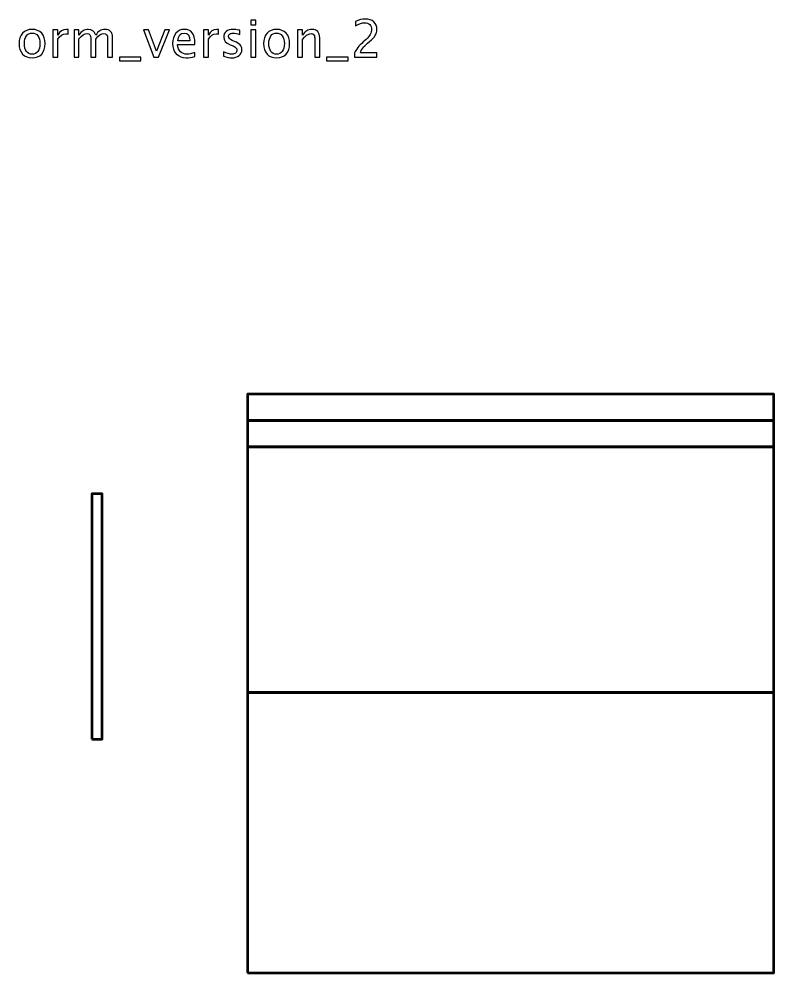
# Model space of a CAD drawing. Header units: centimetres. Extents: x -278 to 212, y -227 to 148.
# Drawn here: x 78.9 to 208, y -16 to 147.2 of the extents above; entities that cross this region are included whole.
import ezdxf

# ---------------------------------------------------------------- set-up
doc = ezdxf.new("R2010")
doc.units = ezdxf.units.CM
doc.header["$MEASUREMENT"] = 0
doc.layers.add('Layer 1', color=7, linetype='Continuous')

msp = doc.modelspace()

# ---------------------------------------------------------------- linework, layer by layer
at = {"layer": 'Layer 1', "color": 202, "lineweight": 53}
for points in [[(117.99998, 78.49999), (207.99996, 78.49999), (207.99996, 82.99999), (117.99998, 82.99999), (117.99998, 78.49999)], [(117.99998, 73.99999), (207.99996, 73.99999), (207.99996, 78.49999), (117.99998, 78.49999), (117.99998, 73.99999)], [(117.99998, 31.99999), (207.99996, 31.99999), (207.99996, 73.99999), (117.99998, 73.99999), (117.99998, 31.99999)], [(91.35, 24), (93.15, 24), (93.15, 66), (91.35, 66), (91.35, 24)], [(117.99998, -16.00001), (207.99996, -16.00001), (207.99996, 31.99999), (117.99998, 31.99999), (117.99998, -16.00001)]]:
    msp.add_lwpolyline(points, close=True, dxfattribs=at)
at = {"layer": 'Layer 1'}
for points, knots in [([(118.55257, 146.20023), (118.55257, 146.20023), (118.55257, 147.0469), (118.55257, 147.0469), (118.55257, 147.0469), (118.55257, 147.0469), (119.39923, 147.0469), (119.39923, 147.0469), (119.39923, 147.0469), (119.39923, 147.0469), (119.39923, 146.20023), (119.39923, 146.20023), (119.39923, 146.20023), (119.39923, 146.20023), (118.55257, 146.20023), (118.55257, 146.20023)], [0, 0, 0, 0, 0.2, 0.2, 0.2, 0.2, 0.4, 0.4, 0.4, 0.4, 0.6, 0.6, 0.6, 0.6, 1, 1, 1, 1]), ([(136.28846, 140.67044), (136.28846, 140.67044), (136.28846, 141.41127), (136.28846, 141.41127), (136.28846, 141.41127), (136.53541, 141.98895), (137.03371, 142.61954), (137.78483, 143.3001), (137.78483, 143.3001), (137.78483, 143.3001), (138.2699, 143.7352), (138.2699, 143.7352), (138.2699, 143.7352), (138.89461, 144.30258), (139.2077, 144.86408), (139.2077, 145.42265), (139.2077, 145.42265), (139.2077, 145.77984), (139.10039, 146.05912), (138.88726, 146.26343), (138.88726, 146.26343), (138.67412, 146.46775), (138.37867, 146.57065), (138.00384, 146.57065), (138.00384, 146.57065), (137.56581, 146.57065), (137.04694, 146.40308), (136.44721, 146.06794), (136.44721, 146.06794), (136.44721, 146.06794), (136.44721, 146.80877), (136.44721, 146.80877), (136.44721, 146.80877), (137.01313, 147.07335), (137.5761, 147.20564), (138.13761, 147.20564), (138.13761, 147.20564), (138.73439, 147.20564), (139.21358, 147.04543), (139.57517, 146.72352), (139.57517, 146.72352), (139.9353, 146.40161), (140.1161, 145.97533), (140.1161, 145.44323), (140.1161, 145.44323), (140.1161, 145.06105), (140.02497, 144.7215), (139.8427, 144.42605), (139.8427, 144.42605), (139.65896, 144.12913), (139.31941, 143.77047), (138.82111, 143.34714), (138.82111, 143.34714), (138.82111, 143.34714), (138.49332, 143.06786), (138.49332, 143.06786), (138.49332, 143.06786), (137.81129, 142.49018), (137.41735, 141.9375), (137.31152, 141.41127), (137.31152, 141.41127), (137.31152, 141.41127), (140.08964, 141.41127), (140.08964, 141.41127), (140.08964, 141.41127), (140.08964, 141.41127), (140.08964, 140.67044), (140.08964, 140.67044), (140.08964, 140.67044), (140.08964, 140.67044), (136.28846, 140.67044), (136.28846, 140.67044)], [0, 0, 0, 0, 0.052631579, 0.052631579, 0.052631579, 0.052631579, 0.105263158, 0.105263158, 0.105263158, 0.105263158, 0.157894737, 0.157894737, 0.157894737, 0.157894737, 0.210526316, 0.210526316, 0.210526316, 0.210526316, 0.263157895, 0.263157895, 0.263157895, 0.263157895, 0.315789474, 0.315789474, 0.315789474, 0.315789474, 0.368421053, 0.368421053, 0.368421053, 0.368421053, 0.421052632, 0.421052632, 0.421052632, 0.421052632, 0.473684211, 0.473684211, 0.473684211, 0.473684211, 0.526315789, 0.526315789, 0.526315789, 0.526315789, 0.578947368, 0.578947368, 0.578947368, 0.578947368, 0.631578947, 0.631578947, 0.631578947, 0.631578947, 0.684210526, 0.684210526, 0.684210526, 0.684210526, 0.736842105, 0.736842105, 0.736842105, 0.736842105, 0.789473684, 0.789473684, 0.789473684, 0.789473684, 0.842105263, 0.842105263, 0.842105263, 0.842105263, 0.894736842, 0.894736842, 0.894736842, 0.894736842, 1, 1, 1, 1]), ([(81.15961, 140.56461), (80.47316, 140.56461), (79.9293, 140.78362), (79.52948, 141.22165), (79.52948, 141.22165), (79.1282, 141.65969), (78.92829, 142.255), (78.92829, 143.00612), (78.92829, 143.00612), (78.92829, 143.75577), (79.1282, 144.34962), (79.52948, 144.78618), (79.52948, 144.78618), (79.9293, 145.22274), (80.47316, 145.44176), (81.15961, 145.44176), (81.15961, 145.44176), (81.84605, 145.44176), (82.38992, 145.22274), (82.78973, 144.78618), (82.78973, 144.78618), (83.19102, 144.34962), (83.39093, 143.75577), (83.39093, 143.00612), (83.39093, 143.00612), (83.39093, 142.255), (83.19102, 141.65969), (82.78973, 141.22165), (82.78973, 141.22165), (82.38992, 140.78362), (81.84605, 140.56461), (81.15961, 140.56461)], [0, 0, 0, 0, 0.111111111, 0.111111111, 0.111111111, 0.111111111, 0.222222222, 0.222222222, 0.222222222, 0.222222222, 0.333333333, 0.333333333, 0.333333333, 0.333333333, 0.444444444, 0.444444444, 0.444444444, 0.444444444, 0.555555556, 0.555555556, 0.555555556, 0.555555556, 0.666666667, 0.666666667, 0.666666667, 0.666666667, 0.777777778, 0.777777778, 0.777777778, 0.777777778, 1, 1, 1, 1]), ([(84.71679, 140.67044), (84.71679, 140.67044), (84.71679, 145.34474), (84.71679, 145.34474), (84.71679, 145.34474), (84.71679, 145.34474), (85.56345, 145.34474), (85.56345, 145.34474), (85.56345, 145.34474), (85.56345, 145.34474), (85.56345, 144.46133), (85.56345, 144.46133), (85.56345, 144.46133), (85.90006, 145.11544), (86.38807, 145.44176), (87.02895, 145.44176), (87.02895, 145.44176), (87.11567, 145.44176), (87.20681, 145.43441), (87.30088, 145.41971), (87.30088, 145.41971), (87.30088, 145.41971), (87.30088, 144.62743), (87.30088, 144.62743), (87.30088, 144.62743), (87.15389, 144.67594), (87.02454, 144.70092), (86.91283, 144.70092), (86.91283, 144.70092), (86.37484, 144.70092), (85.92505, 144.38342), (85.56345, 143.74695), (85.56345, 143.74695), (85.56345, 143.74695), (85.56345, 140.67044), (85.56345, 140.67044), (85.56345, 140.67044), (85.56345, 140.67044), (84.71679, 140.67044), (84.71679, 140.67044)], [0, 0, 0, 0, 0.090909091, 0.090909091, 0.090909091, 0.090909091, 0.181818182, 0.181818182, 0.181818182, 0.181818182, 0.272727273, 0.272727273, 0.272727273, 0.272727273, 0.363636364, 0.363636364, 0.363636364, 0.363636364, 0.454545455, 0.454545455, 0.454545455, 0.454545455, 0.545454545, 0.545454545, 0.545454545, 0.545454545, 0.636363636, 0.636363636, 0.636363636, 0.636363636, 0.727272727, 0.727272727, 0.727272727, 0.727272727, 0.818181818, 0.818181818, 0.818181818, 0.818181818, 1, 1, 1, 1]), ([(88.32541, 140.67044), (88.32541, 140.67044), (88.32541, 145.34474), (88.32541, 145.34474), (88.32541, 145.34474), (88.32541, 145.34474), (89.17207, 145.34474), (89.17207, 145.34474), (89.17207, 145.34474), (89.17207, 145.34474), (89.17207, 144.46133), (89.17207, 144.46133), (89.17207, 144.46133), (89.58512, 145.11544), (90.11428, 145.44176), (90.76251, 145.44176), (90.76251, 145.44176), (91.38722, 145.44176), (91.81202, 145.11544), (92.03839, 144.46133), (92.03839, 144.46133), (92.43967, 145.12132), (92.96296, 145.45058), (93.60531, 145.45058), (93.60531, 145.45058), (94.01541, 145.45058), (94.33438, 145.33004), (94.56222, 145.08751), (94.56222, 145.08751), (94.79006, 144.84497), (94.90471, 144.50543), (94.90471, 144.06886), (94.90471, 144.06886), (94.90471, 144.06886), (94.90471, 140.67044), (94.90471, 140.67044), (94.90471, 140.67044), (94.90471, 140.67044), (94.05804, 140.67044), (94.05804, 140.67044), (94.05804, 140.67044), (94.05804, 140.67044), (94.05804, 143.92922), (94.05804, 143.92922), (94.05804, 143.92922), (94.05804, 144.46133), (93.84638, 144.72738), (93.42304, 144.72738), (93.42304, 144.72738), (92.98354, 144.72738), (92.52199, 144.41723), (92.03839, 143.79546), (92.03839, 143.79546), (92.03839, 143.79546), (92.03839, 140.67044), (92.03839, 140.67044), (92.03839, 140.67044), (92.03839, 140.67044), (91.19172, 140.67044), (91.19172, 140.67044), (91.19172, 140.67044), (91.19172, 140.67044), (91.19172, 143.93216), (91.19172, 143.93216), (91.19172, 143.93216), (91.19172, 144.46868), (90.97712, 144.7362), (90.54644, 144.7362), (90.54644, 144.7362), (90.11869, 144.7362), (89.66008, 144.42458), (89.17207, 143.79987), (89.17207, 143.79987), (89.17207, 143.79987), (89.17207, 140.67044), (89.17207, 140.67044), (89.17207, 140.67044), (89.17207, 140.67044), (88.32541, 140.67044), (88.32541, 140.67044)], [0, 0, 0, 0, 0.047619048, 0.047619048, 0.047619048, 0.047619048, 0.095238095, 0.095238095, 0.095238095, 0.095238095, 0.142857143, 0.142857143, 0.142857143, 0.142857143, 0.19047619, 0.19047619, 0.19047619, 0.19047619, 0.238095238, 0.238095238, 0.238095238, 0.238095238, 0.285714286, 0.285714286, 0.285714286, 0.285714286, 0.333333333, 0.333333333, 0.333333333, 0.333333333, 0.380952381, 0.380952381, 0.380952381, 0.380952381, 0.428571429, 0.428571429, 0.428571429, 0.428571429, 0.476190476, 0.476190476, 0.476190476, 0.476190476, 0.523809524, 0.523809524, 0.523809524, 0.523809524, 0.571428571, 0.571428571, 0.571428571, 0.571428571, 0.619047619, 0.619047619, 0.619047619, 0.619047619, 0.666666667, 0.666666667, 0.666666667, 0.666666667, 0.714285714, 0.714285714, 0.714285714, 0.714285714, 0.761904762, 0.761904762, 0.761904762, 0.761904762, 0.80952381, 0.80952381, 0.80952381, 0.80952381, 0.857142857, 0.857142857, 0.857142857, 0.857142857, 0.904761905, 0.904761905, 0.904761905, 0.904761905, 1, 1, 1, 1]), ([(101.94262, 140.67044), (101.94262, 140.67044), (100.20225, 145.34474), (100.20225, 145.34474), (100.20225, 145.34474), (100.20225, 145.34474), (101.04892, 145.34474), (101.04892, 145.34474), (101.04892, 145.34474), (101.04892, 145.34474), (102.40565, 141.7126), (102.40565, 141.7126), (102.40565, 141.7126), (102.40565, 141.7126), (103.84174, 145.34474), (103.84174, 145.34474), (103.84174, 145.34474), (103.84174, 145.34474), (104.63843, 145.34474), (104.63843, 145.34474), (104.63843, 145.34474), (104.63843, 145.34474), (102.79076, 140.67044), (102.79076, 140.67044), (102.79076, 140.67044), (102.79076, 140.67044), (101.94262, 140.67044), (101.94262, 140.67044)], [0, 0, 0, 0, 0.125, 0.125, 0.125, 0.125, 0.25, 0.25, 0.25, 0.25, 0.375, 0.375, 0.375, 0.375, 0.5, 0.5, 0.5, 0.5, 0.625, 0.625, 0.625, 0.625, 0.75, 0.75, 0.75, 0.75, 1, 1, 1, 1]), ([(108.96437, 140.82037), (108.39551, 140.64986), (107.90898, 140.56461), (107.50328, 140.56461), (107.50328, 140.56461), (106.81096, 140.56461), (106.24798, 140.79391), (105.81436, 141.25105), (105.81436, 141.25105), (105.38074, 141.70819), (105.16319, 142.30057), (105.16319, 143.02964), (105.16319, 143.02964), (105.16319, 143.73667), (105.35428, 144.31728), (105.73792, 144.77148), (105.73792, 144.77148), (106.12157, 145.22421), (106.61252, 145.45058), (107.21077, 145.45058), (107.21077, 145.45058), (107.77668, 145.45058), (108.21472, 145.2492), (108.5234, 144.84644), (108.5234, 144.84644), (108.83208, 144.44369), (108.98642, 143.87337), (108.98642, 143.134), (108.98642, 143.134), (108.98642, 143.134), (108.98201, 142.8753), (108.98201, 142.8753), (108.98201, 142.8753), (108.98201, 142.8753), (106.02749, 142.8753), (106.02749, 142.8753), (106.02749, 142.8753), (106.15097, 141.75817), (106.6963, 141.19961), (107.66203, 141.19961), (107.66203, 141.19961), (108.01628, 141.19961), (108.4499, 141.29956), (108.96437, 141.49947), (108.96437, 141.49947), (108.96437, 141.49947), (108.96437, 140.82037), (108.96437, 140.82037)], [0, 0, 0, 0, 0.076923077, 0.076923077, 0.076923077, 0.076923077, 0.153846154, 0.153846154, 0.153846154, 0.153846154, 0.230769231, 0.230769231, 0.230769231, 0.230769231, 0.307692308, 0.307692308, 0.307692308, 0.307692308, 0.384615385, 0.384615385, 0.384615385, 0.384615385, 0.461538462, 0.461538462, 0.461538462, 0.461538462, 0.538461538, 0.538461538, 0.538461538, 0.538461538, 0.615384615, 0.615384615, 0.615384615, 0.615384615, 0.692307692, 0.692307692, 0.692307692, 0.692307692, 0.769230769, 0.769230769, 0.769230769, 0.769230769, 0.846153846, 0.846153846, 0.846153846, 0.846153846, 1, 1, 1, 1]), ([(110.44751, 140.67044), (110.44751, 140.67044), (110.44751, 145.34474), (110.44751, 145.34474), (110.44751, 145.34474), (110.44751, 145.34474), (111.29417, 145.34474), (111.29417, 145.34474), (111.29417, 145.34474), (111.29417, 145.34474), (111.29417, 144.46133), (111.29417, 144.46133), (111.29417, 144.46133), (111.63078, 145.11544), (112.11879, 145.44176), (112.75967, 145.44176), (112.75967, 145.44176), (112.84639, 145.44176), (112.93753, 145.43441), (113.0316, 145.41971), (113.0316, 145.41971), (113.0316, 145.41971), (113.0316, 144.62743), (113.0316, 144.62743), (113.0316, 144.62743), (112.88461, 144.67594), (112.75526, 144.70092), (112.64355, 144.70092), (112.64355, 144.70092), (112.10556, 144.70092), (111.65577, 144.38342), (111.29417, 143.74695), (111.29417, 143.74695), (111.29417, 143.74695), (111.29417, 140.67044), (111.29417, 140.67044), (111.29417, 140.67044), (111.29417, 140.67044), (110.44751, 140.67044), (110.44751, 140.67044)], [0, 0, 0, 0, 0.090909091, 0.090909091, 0.090909091, 0.090909091, 0.181818182, 0.181818182, 0.181818182, 0.181818182, 0.272727273, 0.272727273, 0.272727273, 0.272727273, 0.363636364, 0.363636364, 0.363636364, 0.363636364, 0.454545455, 0.454545455, 0.454545455, 0.454545455, 0.545454545, 0.545454545, 0.545454545, 0.545454545, 0.636363636, 0.636363636, 0.636363636, 0.636363636, 0.727272727, 0.727272727, 0.727272727, 0.727272727, 0.818181818, 0.818181818, 0.818181818, 0.818181818, 1, 1, 1, 1]), ([(113.88856, 140.83801), (113.88856, 140.83801), (113.88856, 141.61412), (113.88856, 141.61412), (113.88856, 141.61412), (114.44271, 141.33778), (114.92337, 141.19961), (115.33348, 141.19961), (115.33348, 141.19961), (115.57748, 141.19961), (115.78033, 141.26575), (115.94055, 141.39804), (115.94055, 141.39804), (116.10077, 141.52887), (116.18161, 141.6935), (116.18161, 141.89193), (116.18161, 141.89193), (116.18161, 142.1815), (115.95672, 142.4211), (115.50692, 142.61072), (115.50692, 142.61072), (115.50692, 142.61072), (115.01157, 142.82091), (115.01157, 142.82091), (115.01157, 142.82091), (114.28102, 143.12371), (113.91502, 143.56175), (113.91502, 144.1306), (113.91502, 144.1306), (113.91502, 144.53776), (114.05907, 144.8582), (114.34717, 145.09192), (114.34717, 145.09192), (114.63527, 145.32563), (115.03067, 145.44176), (115.53191, 145.44176), (115.53191, 145.44176), (115.79209, 145.44176), (116.11547, 145.40648), (116.49911, 145.33445), (116.49911, 145.33445), (116.49911, 145.33445), (116.6755, 145.30065), (116.6755, 145.30065), (116.6755, 145.30065), (116.6755, 145.30065), (116.6755, 144.59509), (116.6755, 144.59509), (116.6755, 144.59509), (116.20366, 144.7362), (115.82736, 144.80676), (115.54661, 144.80676), (115.54661, 144.80676), (115.29967, 144.80676), (115.10417, 144.75237), (114.95571, 144.64507), (114.95571, 144.64507), (114.80872, 144.53776), (114.73522, 144.39371), (114.73522, 144.21292), (114.73522, 144.21292), (114.73522, 143.95862), (114.94101, 143.74254), (115.35405, 143.56763), (115.35405, 143.56763), (115.35405, 143.56763), (115.76122, 143.39565), (115.76122, 143.39565), (115.76122, 143.39565), (116.22277, 143.20162), (116.54909, 142.99583), (116.74018, 142.77976), (116.74018, 142.77976), (116.93273, 142.56368), (117.02828, 142.29322), (117.02828, 141.96984), (117.02828, 141.96984), (117.02828, 141.55973), (116.86659, 141.22312), (116.54174, 140.96001), (116.54174, 140.96001), (116.21836, 140.6969), (115.80385, 140.56461), (115.29967, 140.56461), (115.29967, 140.56461), (114.91161, 140.56461), (114.44271, 140.65574), (113.88856, 140.83801)], [0, 0, 0, 0, 0.043478261, 0.043478261, 0.043478261, 0.043478261, 0.086956522, 0.086956522, 0.086956522, 0.086956522, 0.130434783, 0.130434783, 0.130434783, 0.130434783, 0.173913043, 0.173913043, 0.173913043, 0.173913043, 0.217391304, 0.217391304, 0.217391304, 0.217391304, 0.260869565, 0.260869565, 0.260869565, 0.260869565, 0.304347826, 0.304347826, 0.304347826, 0.304347826, 0.347826087, 0.347826087, 0.347826087, 0.347826087, 0.391304348, 0.391304348, 0.391304348, 0.391304348, 0.434782609, 0.434782609, 0.434782609, 0.434782609, 0.47826087, 0.47826087, 0.47826087, 0.47826087, 0.52173913, 0.52173913, 0.52173913, 0.52173913, 0.565217391, 0.565217391, 0.565217391, 0.565217391, 0.608695652, 0.608695652, 0.608695652, 0.608695652, 0.652173913, 0.652173913, 0.652173913, 0.652173913, 0.695652174, 0.695652174, 0.695652174, 0.695652174, 0.739130435, 0.739130435, 0.739130435, 0.739130435, 0.782608696, 0.782608696, 0.782608696, 0.782608696, 0.826086957, 0.826086957, 0.826086957, 0.826086957, 0.869565217, 0.869565217, 0.869565217, 0.869565217, 0.913043478, 0.913043478, 0.913043478, 0.913043478, 1, 1, 1, 1]), ([(118.55257, 140.67044), (118.55257, 140.67044), (118.55257, 145.34474), (118.55257, 145.34474), (118.55257, 145.34474), (118.55257, 145.34474), (119.39923, 145.34474), (119.39923, 145.34474), (119.39923, 145.34474), (119.39923, 145.34474), (119.39923, 140.67044), (119.39923, 140.67044), (119.39923, 140.67044), (119.39923, 140.67044), (118.55257, 140.67044), (118.55257, 140.67044)], [0, 0, 0, 0, 0.2, 0.2, 0.2, 0.2, 0.4, 0.4, 0.4, 0.4, 0.6, 0.6, 0.6, 0.6, 1, 1, 1, 1]), ([(122.96229, 140.56461), (122.27584, 140.56461), (121.73198, 140.78362), (121.33216, 141.22165), (121.33216, 141.22165), (120.93088, 141.65969), (120.73097, 142.255), (120.73097, 143.00612), (120.73097, 143.00612), (120.73097, 143.75577), (120.93088, 144.34962), (121.33216, 144.78618), (121.33216, 144.78618), (121.73198, 145.22274), (122.27584, 145.44176), (122.96229, 145.44176), (122.96229, 145.44176), (123.64873, 145.44176), (124.1926, 145.22274), (124.59241, 144.78618), (124.59241, 144.78618), (124.9937, 144.34962), (125.19361, 143.75577), (125.19361, 143.00612), (125.19361, 143.00612), (125.19361, 142.255), (124.9937, 141.65969), (124.59241, 141.22165), (124.59241, 141.22165), (124.1926, 140.78362), (123.64873, 140.56461), (122.96229, 140.56461)], [0, 0, 0, 0, 0.111111111, 0.111111111, 0.111111111, 0.111111111, 0.222222222, 0.222222222, 0.222222222, 0.222222222, 0.333333333, 0.333333333, 0.333333333, 0.333333333, 0.444444444, 0.444444444, 0.444444444, 0.444444444, 0.555555556, 0.555555556, 0.555555556, 0.555555556, 0.666666667, 0.666666667, 0.666666667, 0.666666667, 0.777777778, 0.777777778, 0.777777778, 0.777777778, 1, 1, 1, 1]), ([(126.51947, 140.67044), (126.51947, 140.67044), (126.51947, 145.34474), (126.51947, 145.34474), (126.51947, 145.34474), (126.51947, 145.34474), (127.36613, 145.34474), (127.36613, 145.34474), (127.36613, 145.34474), (127.36613, 145.34474), (127.36613, 144.46133), (127.36613, 144.46133), (127.36613, 144.46133), (127.81445, 145.11544), (128.3642, 145.44176), (129.0139, 145.44176), (129.0139, 145.44176), (129.42253, 145.44176), (129.74738, 145.31388), (129.98698, 145.05664), (129.98698, 145.05664), (130.22657, 144.80088), (130.3471, 144.45545), (130.3471, 144.0233), (130.3471, 144.0233), (130.3471, 144.0233), (130.3471, 140.67044), (130.3471, 140.67044), (130.3471, 140.67044), (130.3471, 140.67044), (129.50044, 140.67044), (129.50044, 140.67044), (129.50044, 140.67044), (129.50044, 140.67044), (129.50044, 143.74695), (129.50044, 143.74695), (129.50044, 143.74695), (129.50044, 144.09385), (129.44899, 144.3408), (129.34757, 144.48779), (129.34757, 144.48779), (129.24467, 144.63625), (129.07563, 144.70974), (128.83898, 144.70974), (128.83898, 144.70974), (128.31863, 144.70974), (127.82768, 144.3702), (127.36613, 143.6911), (127.36613, 143.6911), (127.36613, 143.6911), (127.36613, 140.67044), (127.36613, 140.67044), (127.36613, 140.67044), (127.36613, 140.67044), (126.51947, 140.67044), (126.51947, 140.67044)], [0, 0, 0, 0, 0.066666667, 0.066666667, 0.066666667, 0.066666667, 0.133333333, 0.133333333, 0.133333333, 0.133333333, 0.2, 0.2, 0.2, 0.2, 0.266666667, 0.266666667, 0.266666667, 0.266666667, 0.333333333, 0.333333333, 0.333333333, 0.333333333, 0.4, 0.4, 0.4, 0.4, 0.466666667, 0.466666667, 0.466666667, 0.466666667, 0.533333333, 0.533333333, 0.533333333, 0.533333333, 0.6, 0.6, 0.6, 0.6, 0.666666667, 0.666666667, 0.666666667, 0.666666667, 0.733333333, 0.733333333, 0.733333333, 0.733333333, 0.8, 0.8, 0.8, 0.8, 0.866666667, 0.866666667, 0.866666667, 0.866666667, 1, 1, 1, 1]), ([(81.15814, 141.19961), (81.57706, 141.19961), (81.90338, 141.35689), (82.13563, 141.67292), (82.13563, 141.67292), (82.3664, 141.98748), (82.48252, 142.43286), (82.48252, 143.00612), (82.48252, 143.00612), (82.48252, 143.57792), (82.3664, 144.02183), (82.13563, 144.33639), (82.13563, 144.33639), (81.90338, 144.64948), (81.57706, 144.80676), (81.15814, 144.80676), (81.15814, 144.80676), (80.73774, 144.80676), (80.41143, 144.64948), (80.18212, 144.33639), (80.18212, 144.33639), (79.95134, 144.02183), (79.83669, 143.57792), (79.83669, 143.00612), (79.83669, 143.00612), (79.83669, 142.43286), (79.95134, 141.98748), (80.18212, 141.67292), (80.18212, 141.67292), (80.41143, 141.35689), (80.73774, 141.19961), (81.15814, 141.19961)], [0, 0, 0, 0, 0.111111111, 0.111111111, 0.111111111, 0.111111111, 0.222222222, 0.222222222, 0.222222222, 0.222222222, 0.333333333, 0.333333333, 0.333333333, 0.333333333, 0.444444444, 0.444444444, 0.444444444, 0.444444444, 0.555555556, 0.555555556, 0.555555556, 0.555555556, 0.666666667, 0.666666667, 0.666666667, 0.666666667, 0.777777778, 0.777777778, 0.777777778, 0.777777778, 1, 1, 1, 1]), ([(106.07159, 143.5103), (106.07159, 143.5103), (108.13534, 143.5103), (108.13534, 143.5103), (108.13534, 143.5103), (108.13534, 144.38048), (107.81049, 144.81558), (107.16226, 144.81558), (107.16226, 144.81558), (106.50962, 144.81558), (106.14656, 144.38048), (106.07159, 143.5103)], [0, 0, 0, 0, 0.25, 0.25, 0.25, 0.25, 0.5, 0.5, 0.5, 0.5, 1, 1, 1, 1]), ([(122.96082, 141.19961), (123.37974, 141.19961), (123.70606, 141.35689), (123.93831, 141.67292), (123.93831, 141.67292), (124.16908, 141.98748), (124.2852, 142.43286), (124.2852, 143.00612), (124.2852, 143.00612), (124.2852, 143.57792), (124.16908, 144.02183), (123.93831, 144.33639), (123.93831, 144.33639), (123.70606, 144.64948), (123.37974, 144.80676), (122.96082, 144.80676), (122.96082, 144.80676), (122.54042, 144.80676), (122.21411, 144.64948), (121.9848, 144.33639), (121.9848, 144.33639), (121.75402, 144.02183), (121.63937, 143.57792), (121.63937, 143.00612), (121.63937, 143.00612), (121.63937, 142.43286), (121.75402, 141.98748), (121.9848, 141.67292), (121.9848, 141.67292), (122.21411, 141.35689), (122.54042, 141.19961), (122.96082, 141.19961)], [0, 0, 0, 0, 0.111111111, 0.111111111, 0.111111111, 0.111111111, 0.222222222, 0.222222222, 0.222222222, 0.222222222, 0.333333333, 0.333333333, 0.333333333, 0.333333333, 0.444444444, 0.444444444, 0.444444444, 0.444444444, 0.555555556, 0.555555556, 0.555555556, 0.555555556, 0.666666667, 0.666666667, 0.666666667, 0.666666667, 0.777777778, 0.777777778, 0.777777778, 0.777777778, 1, 1, 1, 1]), ([(96.08358, 140.03544), (96.08358, 140.03544), (96.08358, 140.67044), (96.08358, 140.67044), (96.08358, 140.67044), (96.08358, 140.67044), (99.75246, 140.67044), (99.75246, 140.67044), (99.75246, 140.67044), (99.75246, 140.67044), (99.75246, 140.03544), (99.75246, 140.03544), (99.75246, 140.03544), (99.75246, 140.03544), (96.08358, 140.03544), (96.08358, 140.03544)], [0, 0, 0, 0, 0.2, 0.2, 0.2, 0.2, 0.4, 0.4, 0.4, 0.4, 0.6, 0.6, 0.6, 0.6, 1, 1, 1, 1]), ([(131.51715, 140.03544), (131.51715, 140.03544), (131.51715, 140.67044), (131.51715, 140.67044), (131.51715, 140.67044), (131.51715, 140.67044), (135.18603, 140.67044), (135.18603, 140.67044), (135.18603, 140.67044), (135.18603, 140.67044), (135.18603, 140.03544), (135.18603, 140.03544), (135.18603, 140.03544), (135.18603, 140.03544), (131.51715, 140.03544), (131.51715, 140.03544)], [0, 0, 0, 0, 0.2, 0.2, 0.2, 0.2, 0.4, 0.4, 0.4, 0.4, 0.6, 0.6, 0.6, 0.6, 1, 1, 1, 1])]:
    msp.add_open_spline(points, degree=3, knots=knots, dxfattribs=at)

doc.saveas('drawing.dxf')
